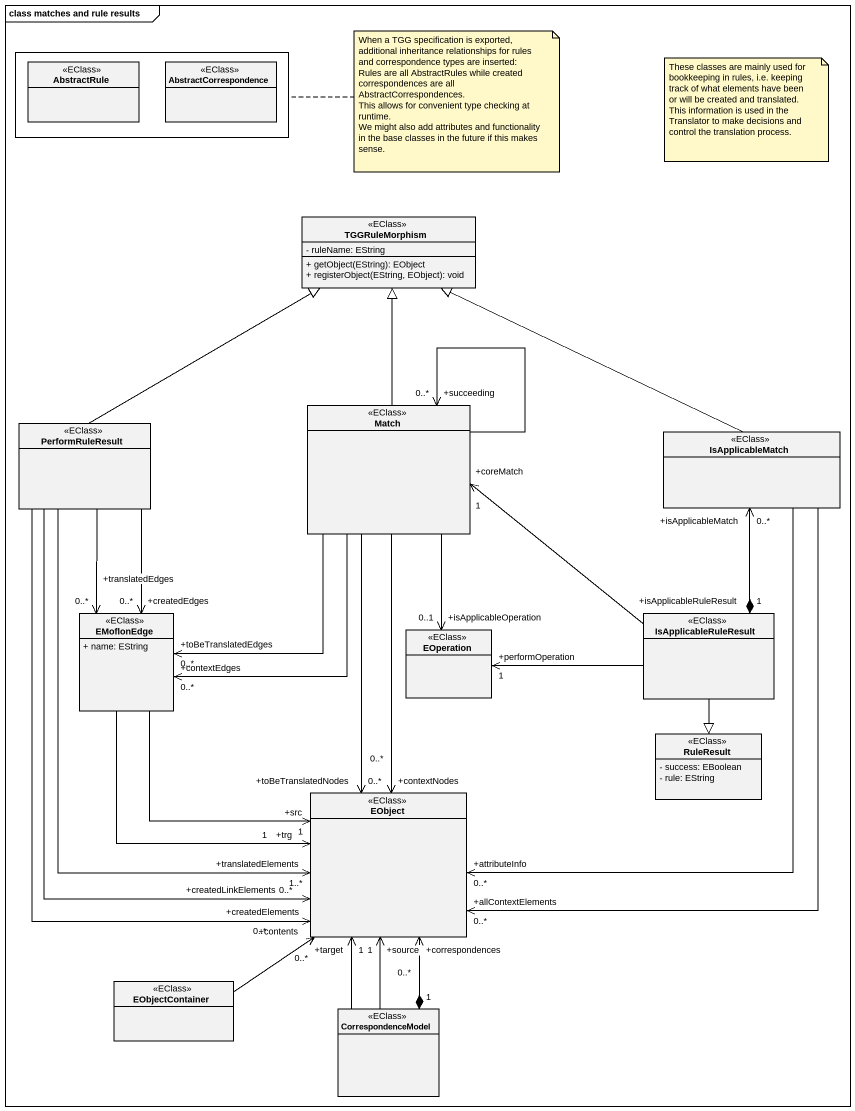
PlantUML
@startuml
mainframe class matches and rule results
hide circle
hide empty members
skinparam classAttributeIconSize 0
rectangle " " as rectangle1 {
  class AbstractRule <<EClass>>
  class AbstractCorrespondence <<EClass>>
}
class TGGRuleMorphism <<EClass>> {
  - ruleName: EString
  + getObject(EString): EObject
  + registerObject(EString, EObject): void
}
class PerformRuleResult <<EClass>>
class Match <<EClass>>
class IsApplicableMatch <<EClass>>
class EMoflonEdge <<EClass>> {
  + name: EString
}
class IsApplicableRuleResult <<EClass>>
class EOperation <<EClass>>
class RuleResult <<EClass>> {
  - success: EBoolean
  - rule: EString
}
class EObject <<EClass>>
class EObjectContainer <<EClass>>
class CorrespondenceModel <<EClass>>
PerformRuleResult -up-|> TGGRuleMorphism
PerformRuleResult --> "+createdEdges\n0..*" EMoflonEdge
PerformRuleResult --> "+translatedEdges\n0..*" EMoflonEdge
PerformRuleResult --> "+translatedElements\n1..*" EObject
PerformRuleResult --> "+createdElements\n0..*" EObject
PerformRuleResult --> "+createdLinkElements\n0..*" EObject
Match -up-|> TGGRuleMorphism
Match --> "+succeeding\n0..*" Match
Match --> "+contextEdges\n0..*" EMoflonEdge
Match --> "+toBeTranslatedEdges\n0..*" EMoflonEdge
Match --> "+isApplicableOperation\n0..1" EOperation
Match --> "+toBeTranslatedNodes\n0..*" EObject
Match --> "+contextNodes\n0..*" EObject
IsApplicableMatch -left-|> TGGRuleMorphism
IsApplicableMatch --> "+attributeInfo\n0..*" EObject
IsApplicableMatch --> "+allContextElements\n0..*" EObject
IsApplicableRuleResult -left-> "+coreMatch\n1" Match
IsApplicableRuleResult "+isApplicableRuleResult\n1" *-up-> "+isApplicableMatch\n0..*" IsApplicableMatch
IsApplicableRuleResult -left-> "+performOperation\n1" EOperation
IsApplicableRuleResult --|> RuleResult
EObject "+src\n1" <-up- EMoflonEdge
EObject "+trg\n1" <-up- EMoflonEdge
EObject "+correspondences\n0..*" <--* "1" CorrespondenceModel
EObjectContainer -up-> "+contents\n0..*" EObject
CorrespondenceModel -up-> "+source\n1" EObject
CorrespondenceModel -up-> "+target\n1" EObject
note right of rectangle1
  When a TGG specification is exported, additional inheritance relationships for rules and correspondence types are inserted: Rules are all AbstractRules while created correspondences are all AbstractCorrespondences.
  This allows for convenient type checking at runtime.
  We might also add attributes and functionality in the base classes in the future if this makes sense.
end note
note as N2
  These classes are mainly used for bookkeeping in rules, i.e. keeping track of what elements have been or will be created and translated.
  This information is used in the Translator to make decisions and control the translation process.
end note
@enduml
